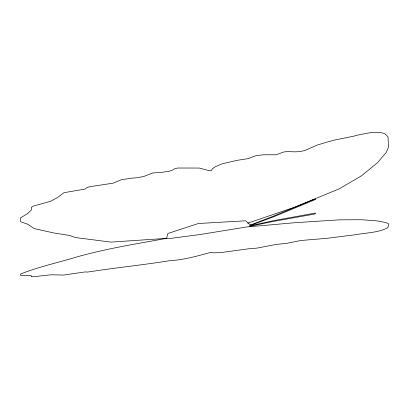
<?xml version="1.0" encoding="UTF-8"?>
<svg xmlns="http://www.w3.org/2000/svg" width="409" height="409" viewBox="0 0 409 409"><rect width="100%" height="100%" fill="white"/><g stroke="black" fill="none" stroke-linecap="round" stroke-linejoin="round"><path stroke-width="0.61" d="M250.006 225.149L272.869 216.387L314.25 199.163L315.513 199.06L315.513 199.495L273.928 216.658L249.909 225.717M247.598 223.207L295.574 206.877L339.439 188.718L361.474 175.814L377.303 162.874L386.162 152.526L388.55 147.092L388.003 136.831L384.736 133.641C375.227 130.353 365.186 133.947 355.712 135.451L354.439 136.054L334.613 140.026L326.704 142.204L317.41 144.996L305.508 150.251L300.692 151.478L295.763 151.857L286.622 151.606L283.289 152.117L276.131 154.806L263.708 154.771L257.062 155.492L253.866 156.33L248.416 158.61L236.734 160.4L222.107 163.84L215.349 166.714L212.404 168.707L211.208 170.763L209.633 170.783L199.336 168.043L177.634 168.022L174.428 168.851L172.347 170.159L169.398 171.192L161.054 172.47L152.925 172.92L144.454 176.218L137.91 177.68L131.33 178.206L121.32 179.735L113.124 183.155L89.765 186.729L86.596 187.598L85.547 188.978L63.906 192.705L57.689 197.44L50.767 201.243L33.41 206.07L31.283 207.373L31.421 209.94L27.904 213.38L20.45 217.92L20.654 221.765L27.889 224.265L34.223 228.621L53.599 232.92L69.361 235.42L75.553 237.568L111.003 242.108L166.581 238.365L168.508 238.672L199.669 234.597L246.402 227.015L295.574 222.644L339.439 219.843L361.474 219.73L377.303 220.901L386.162 222.619L388.55 223.984L388.003 227.598C378.182 232.905 366.438 232.634 355.712 234.7L326.704 238.345L300.692 240.518L286.622 243.36L276.131 244.424L257.062 248.099L248.416 248.81L222.107 252.425L215.349 252.828L212.404 252.752L211.208 252.297C197.506 255.922 183.626 260.017 169.398 260.732C142.925 264.996 116.263 267.619 89.765 271.77L86.596 272.123L85.547 271.867L63.906 275.032L50.767 274.812L33.41 276.729L31.283 276.719L31.421 275.814L27.904 275.359L20.45 275.339L20.654 273.984C38.456 266.898 57.224 262.834 75.553 257.317C105.404 248.749 136.069 243.902 166.581 238.365L167.9 233.473L198.38 223.508L245.732 220.804L250.937 225.456M249.94 225.804L273.928 220.594L315.513 213.043L315.513 213.478L314.25 214.127L272.869 221.494L249.48 226.428"/></g></svg>
